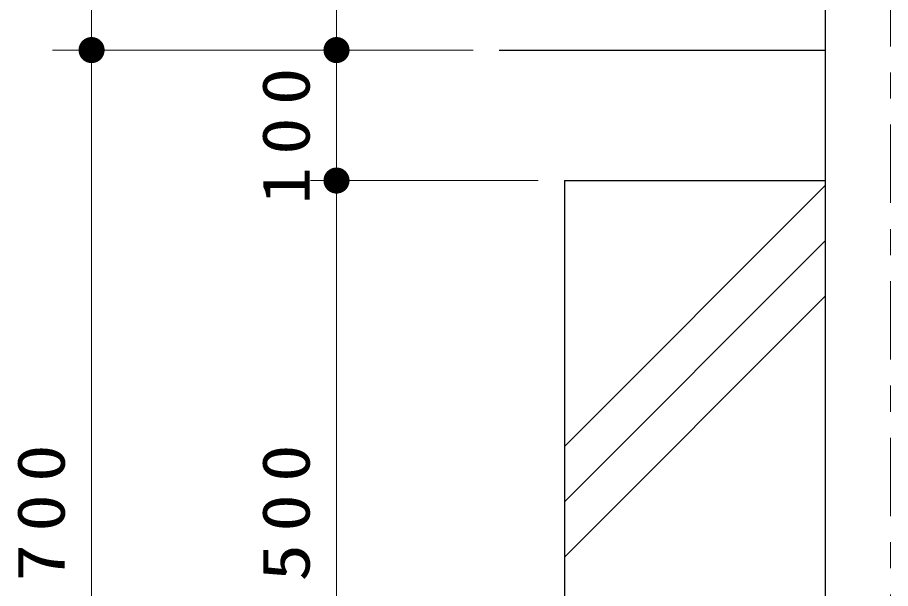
# Model space of a CAD drawing. Units: millimetres on the paper, scale 1:20. Extents: x -365 to 0, y -26 to 257.
# Drawn here: x -126.56 to -93.11, y 96.84 to 118.72 of the extents above; entities that cross this region are included whole.
import ezdxf

# ---------------------------------------------------------------- set-up
doc = ezdxf.new("R2010")
doc.units = ezdxf.units.MM
doc.linetypes.add('USER2', pattern=[6, 3, -1, 1, -1])
doc.layers.add('LY_1', color=7, linetype='Continuous', lineweight=13)
doc.styles.add('ＭＳ ゴシック', font='')
doc.styles.get('ＭＳ ゴシック').set_extended_font_data('MS Gothic')

# ---------------------------------------------------------------- blocks, each defined once
blk = doc.blocks.new('filled_dot')
at = {"color": 0, "linetype": 'Continuous', "lineweight": -2, "const_width": 1.25}
blk.add_lwpolyline([(-0.625, 0, 1), (0.625, 0, 1)], format="xyb", close=True, dxfattribs=at)

msp = doc.modelspace()

# ---------------------------------------------------------------- linework, layer by layer
at = {"layer": 'LY_1', "linetype": 'USER2'}
msp.add_line((-93.105, 204.615), (-93.105, 79.131), dxfattribs=at)
at = {"layer": 'LY_1'}
for p, q in [((-123.722, 114.473), (-123.722, 203.973)), ((-114.336, 117.473), (-114.336, 124.471)), ((-109.442, 117.473), (-125.222, 117.473)), ((-109.105, 117.473), (-124.722, 117.473)), ((-123.722, 82.471), (-123.722, 117.473)), ((-109.105, 117.473), (-115.336, 117.473)), ((-114.336, 112.473), (-114.336, 117.473)), ((-106.605, 112.473), (-115.336, 112.473)), ((-114.336, 87.471), (-114.336, 112.473)), ((-105.605, 102.285), (-95.605, 112.285)), ((-105.605, 100.163), (-95.605, 110.163)), ((-105.605, 98.042), (-95.605, 108.042))]:
    msp.add_line(p, q, dxfattribs=at)
at = {"layer": 'LY_1', "lineweight": 25}
for p, q in [((-95.605, 119.973), (-95.605, 87.471)), ((-108.105, 117.473), (-95.605, 117.473)), ((-105.605, 112.473), (-95.605, 112.473)), ((-105.605, 112.473), (-105.605, 87.471))]:
    msp.add_line(p, q, dxfattribs=at)

# ---------------------------------------------------------------- block references
at = {"layer": 'LY_1', "xscale": 0.4, "yscale": 0.4}
for p, rotation in [((-123.722, 117.473), 270), ((-123.722, 117.473), 270), ((-114.336, 117.473), 270), ((-114.336, 117.473), 90), ((-114.336, 112.473), 90), ((-114.336, 112.473), 270)]:
    msp.add_blockref('filled_dot', p, dxfattribs=dict(at, rotation=rotation))

# ---------------------------------------------------------------- texts
at = {"layer": 'LY_1', "char_height": 1.833, "attachment_point": 8, "rotation": 90, "style": 'ＭＳ ゴシック'}
for s, insert in [('\\T1.33;\\W1.15;100', (-115.336, 114.412)), ('\\T1.33;\\W1.15;700', (-124.722, 99.972)), ('\\T1.33;\\W1.15;500', (-115.336, 99.972))]:
    msp.add_mtext(s, dxfattribs=dict(at, insert=insert))

doc.saveas('drawing.dxf')
